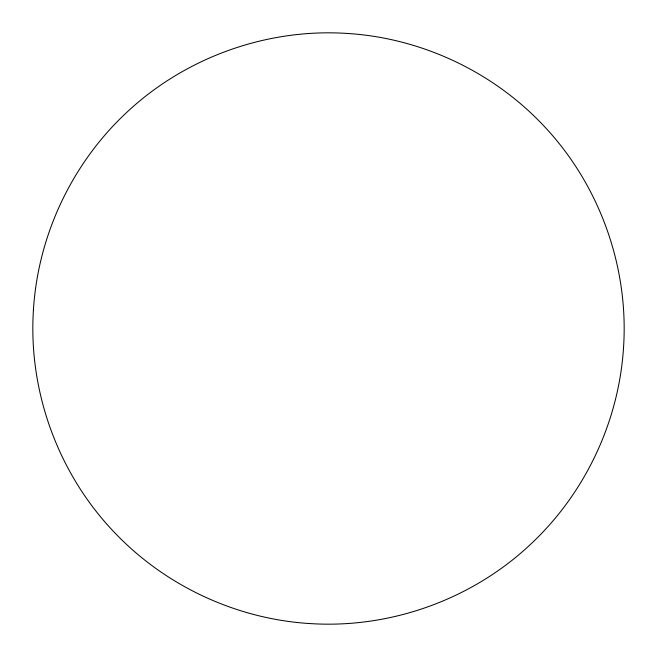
<?xml version="1.0" encoding="UTF-8"?>
<svg xmlns="http://www.w3.org/2000/svg" width="657" height="657" viewBox="0 0 657 657"><rect width="100%" height="100%" fill="white"/><g stroke="black" fill="none" stroke-linecap="round" stroke-linejoin="round"><path stroke-width="0.99" d="M33.433 309.94C28.144 390.406 57.611 472.252 112.979 530.889C163.823 585.223 235.666 619.025 309.94 623.567C390.406 628.856 472.252 599.389 530.889 544.021C585.223 493.177 619.025 421.334 623.567 347.06C628.856 266.594 599.389 184.748 544.021 126.111C493.177 71.777 421.334 37.975 347.06 33.433C266.594 28.144 184.748 57.611 126.111 112.979C71.777 163.823 37.975 235.666 33.433 309.94"/></g></svg>
